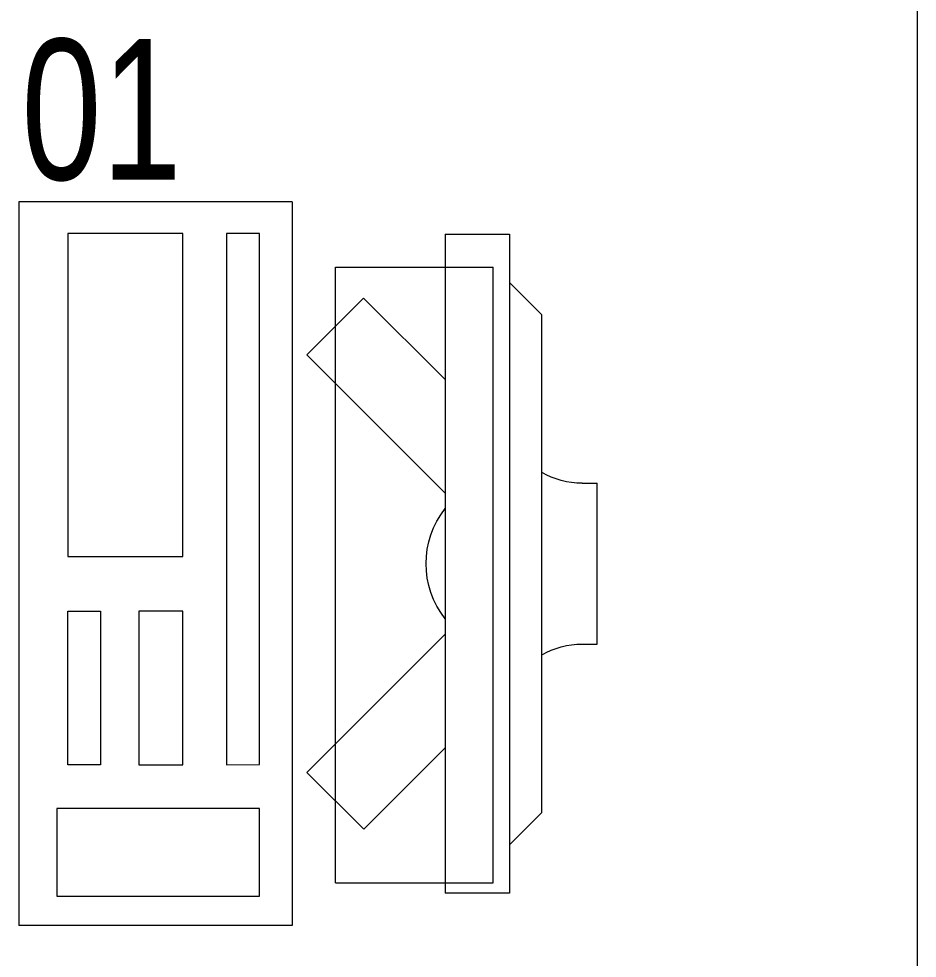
# Model space of a CAD drawing. Header units: millimetres. Extents: x -2143172 to 5255, y -610845 to 279739.
# Drawn here: x -1229570 to -1229011, y -23546 to -22961 of the extents above; entities that cross this region are included whole.
import ezdxf

# ---------------------------------------------------------------- set-up
doc = ezdxf.new("R2010")
doc.units = ezdxf.units.MM
doc.header["$LTSCALE"] = 30
doc.linetypes.add('HIDDEN', pattern=[9.525, 6.35, -3.175])
doc.layers.get('0').update_dxf_attribs({"lineweight": 5})
doc.layers.add('72_EGR_EQP_TAG', color=142, linetype='Continuous', lineweight=5)
doc.layers.add('LOADING', color=163, linetype='Continuous', lineweight=5)
doc.styles.add('X3G_ENTITY_257CFD', font='swisscl.ttf', dxfattribs={"height": 200})

# ---------------------------------------------------------------- blocks, each defined once
blk = doc.blocks.new('ITCWLS1-P')
for p, q in [((-0.17, 0.45), (-0.17, 0)), ((-0.17, 0.45), (0, 0.45)), ((0, 0.45), (0, 0)), ((-0.26509, 0.43, 0), (-0.30509, 0.43, 0)), ((-0.30509, 0.43, 0), (-0.30509, 0.02, 0)), ((-0.26509, 0.43, 0), (-0.26509, 0.02, 0)), ((-0.14957, 0.43047), (-0.12914, 0.43047)), ((-0.12914, 0.43047), (-0.12914, 0.40893)), ((-0.32509, 0.38, 0), (-0.30509, 0.4, 0)), ((-0.32509, 0.38, 0), (-0.32509, 0.07, 0)), ((-0.32509, 0.07, 0), (-0.30509, 0.05, 0)), ((-0.30509, 0.02, 0), (-0.26509, 0.02, 0)), ((-0.17, 0), (0, 0))]:
    blk.add_line(p, q)
at = {"color": 8, "linetype": 'HIDDEN'}
for p, q in [((-0.197, 0.40939), (-0.295, 0.40939)), ((-0.295, 0.02639), (-0.295, 0.40939)), ((-0.197, 0.02639), (-0.197, 0.40939)), ((-0.197, 0.02639), (-0.295, 0.02639))]:
    blk.add_line(p, q, dxfattribs=at)
at = {"color": 1, "extrusion": (2.48281e-10, 3.18408e-10, -1)}
for p, q in [((-0.26509, 0.33952), (-0.21443, 0.39019)), ((-0.17907, 0.35483), (-0.21443, 0.39019)), ((-0.26509, 0.26881), (-0.17907, 0.35483))]:
    blk.add_line(p, q, dxfattribs=at)
at = {"color": 1}
for p, q in [((-0.35032, 0.275), (-0.35961, 0.275)), ((-0.35961, 0.175), (-0.35961, 0.275)), ((-0.35032, 0.175), (-0.35961, 0.175))]:
    blk.add_line(p, q, dxfattribs=at)
at = {"color": 1, "extrusion": (2.48281e-10, -3.18408e-10, -1)}
for p, q in [((-0.26509, 0.18119), (-0.17907, 0.09517)), ((-0.26509, 0.11048), (-0.21443, 0.05981)), ((-0.17907, 0.09517), (-0.21443, 0.05981))]:
    blk.add_line(p, q, dxfattribs=at)
blk.add_lwpolyline([(-0.12914, 0.40893), (-0.12914, 0.09996), (-0.14957, 0.09996), (-0.14957, 0.43047)])
for points in [[(-0.1019, 0.43047), (-0.03039, 0.43047), (-0.03039, 0.22944), (-0.1019, 0.22944)], [(-0.1019, 0.19536), (-0.07466, 0.19536), (-0.07466, 0.09996), (-0.1019, 0.09996)], [(-0.03039, 0.19536), (-0.05082, 0.19536), (-0.05082, 0.09996), (-0.03039, 0.09996)], [(-0.14957, 0.0727), (-0.02358, 0.0727), (-0.02358, 0.01818), (-0.14957, 0.01818)]]:
    blk.add_lwpolyline(points, close=True)
at = {"color": 250, "linetype": 'Continuous'}
for points in [[(-0.14957, 0.09997), (-0.14957, 0.09997), (-0.14957, 0.09997), (-0.14957, 0.09997), (-0.14957, 0.09997), (-0.14957, 0.09997), (-0.14957, 0.09997), (-0.14957, 0.09997), (-0.14957, 0.09997)], [(-0.14957, 0.09997), (-0.14957, 0.09997), (-0.14957, 0.09997), (-0.14957, 0.09997), (-0.14957, 0.09997), (-0.14957, 0.09997), (-0.14957, 0.09997), (-0.14957, 0.09997), (-0.14957, 0.09997), (-0.14957, 0.09997), (-0.14957, 0.09997), (-0.14957, 0.09997), (-0.14957, 0.09997), (-0.14957, 0.09997), (-0.14957, 0.09997), (-0.14957, 0.09997), (-0.14957, 0.09997), (-0.14957, 0.09997)], [(-0.14957, 0.09996), (-0.14957, 0.09996), (-0.14957, 0.09996), (-0.14957, 0.09996), (-0.14957, 0.09996), (-0.14957, 0.09996), (-0.14957, 0.09996), (-0.14957, 0.09996), (-0.14957, 0.09996), (-0.14957, 0.09996)], [(-0.14957, 0.09996), (-0.14957, 0.09996), (-0.14957, 0.09996), (-0.14957, 0.09996), (-0.14957, 0.09996), (-0.14957, 0.09996), (-0.14957, 0.09996)], [(-0.14957, 0.09997), (-0.14957, 0.09997), (-0.14957, 0.09997), (-0.14957, 0.09997), (-0.14957, 0.09997), (-0.14957, 0.09997), (-0.14957, 0.09997), (-0.14957, 0.09997), (-0.14957, 0.09997), (-0.14957, 0.09997)], [(-0.14957, 0.09997), (-0.14957, 0.09997), (-0.14957, 0.09997), (-0.14957, 0.09997), (-0.14957, 0.09997), (-0.14957, 0.09997), (-0.14957, 0.09997), (-0.14957, 0.09997), (-0.14957, 0.09997), (-0.14957, 0.09997), (-0.14957, 0.09997), (-0.14957, 0.09997), (-0.14957, 0.09997), (-0.14957, 0.09997), (-0.14957, 0.09997)], [(-0.14957, 0.09997), (-0.14957, 0.09997), (-0.14957, 0.09997), (-0.14957, 0.09997), (-0.14957, 0.09997), (-0.14957, 0.09997), (-0.14957, 0.09997), (-0.14957, 0.09997), (-0.14957, 0.09997), (-0.14957, 0.09997)], [(-0.14957, 0.09997), (-0.14957, 0.09997), (-0.14957, 0.09997), (-0.14957, 0.09997), (-0.14957, 0.09997), (-0.14957, 0.09997), (-0.14957, 0.09997), (-0.14957, 0.09997), (-0.14957, 0.09997), (-0.14957, 0.09997)], [(-0.14957, 0.09996), (-0.14957, 0.09996), (-0.14957, 0.09996), (-0.14957, 0.09996), (-0.14957, 0.09996), (-0.14957, 0.09996), (-0.14957, 0.09996), (-0.14957, 0.09996), (-0.14957, 0.09996), (-0.14957, 0.09996), (-0.14957, 0.09996), (-0.14957, 0.09996), (-0.14957, 0.09996), (-0.14957, 0.09996), (-0.14957, 0.09996), (-0.14957, 0.09996), (-0.14957, 0.09996), (-0.14957, 0.09996), (-0.14957, 0.09997), (-0.14957, 0.09997), (-0.14957, 0.09997), (-0.14957, 0.09997), (-0.14957, 0.09997), (-0.14957, 0.09997), (-0.14957, 0.09997), (-0.14957, 0.09997), (-0.14957, 0.09997), (-0.14957, 0.09997), (-0.14957, 0.09997), (-0.14957, 0.09997), (-0.14957, 0.09997), (-0.14957, 0.09997), (-0.14956, 0.09997), (-0.14956, 0.09997), (-0.14956, 0.09997), (-0.14956, 0.09996), (-0.14956, 0.09996), (-0.14956, 0.09996), (-0.14956, 0.09996), (-0.14956, 0.09996), (-0.14956, 0.09996), (-0.14956, 0.09996), (-0.14956, 0.09996), (-0.14956, 0.09996), (-0.14956, 0.09996), (-0.14956, 0.09996), (-0.14956, 0.09996), (-0.14956, 0.09996), (-0.14957, 0.09996), (-0.14957, 0.09996), (-0.14957, 0.09996), (-0.14957, 0.09996), (-0.14957, 0.09996), (-0.14957, 0.09996)], [(-0.14957, 0.09996), (-0.14957, 0.09996), (-0.14957, 0.09996), (-0.14957, 0.09996), (-0.14957, 0.09996), (-0.14957, 0.09996), (-0.14957, 0.09996), (-0.14957, 0.09996), (-0.14957, 0.09996), (-0.14957, 0.09996), (-0.14957, 0.09997), (-0.14957, 0.09997), (-0.14957, 0.09997), (-0.14957, 0.09996), (-0.14957, 0.09996), (-0.14957, 0.09996), (-0.14957, 0.09996), (-0.14957, 0.09996), (-0.14957, 0.09996), (-0.14957, 0.09997), (-0.14957, 0.09997), (-0.14957, 0.09997), (-0.14957, 0.09997), (-0.14957, 0.09997), (-0.14957, 0.09997), (-0.14957, 0.09997), (-0.14957, 0.09997), (-0.14957, 0.09997), (-0.14957, 0.09997), (-0.14957, 0.09997), (-0.14957, 0.09997), (-0.14957, 0.09997), (-0.14957, 0.09997), (-0.14957, 0.09997), (-0.14957, 0.09997), (-0.14957, 0.09997), (-0.14957, 0.09997), (-0.14957, 0.09997), (-0.14957, 0.09997), (-0.14957, 0.09997), (-0.14957, 0.09997), (-0.14957, 0.09997), (-0.14957, 0.09997), (-0.14957, 0.09997), (-0.14957, 0.09997), (-0.14957, 0.09997), (-0.14957, 0.09997), (-0.14957, 0.09997), (-0.14957, 0.09997), (-0.14957, 0.09997), (-0.14957, 0.09997), (-0.14957, 0.09997), (-0.14957, 0.09997), (-0.14957, 0.09997), (-0.14957, 0.09997), (-0.14957, 0.09997), (-0.14957, 0.09997), (-0.14957, 0.09997), (-0.14957, 0.09997), (-0.14957, 0.09997), (-0.14957, 0.09997), (-0.14957, 0.09997), (-0.14957, 0.09997), (-0.14957, 0.09997), (-0.14957, 0.09997), (-0.14957, 0.09997), (-0.14957, 0.09997), (-0.14957, 0.09997), (-0.14957, 0.09997), (-0.14957, 0.09997), (-0.14957, 0.09997), (-0.14957, 0.09997), (-0.14957, 0.09997), (-0.14957, 0.09997), (-0.14957, 0.09997), (-0.14957, 0.09997), (-0.14957, 0.09997), (-0.14957, 0.09997), (-0.14957, 0.09997), (-0.14957, 0.09997), (-0.14956, 0.09997), (-0.14957, 0.09997), (-0.14957, 0.09997), (-0.14957, 0.09997), (-0.14957, 0.09997), (-0.14956, 0.09997), (-0.14957, 0.09997), (-0.14957, 0.09997), (-0.14957, 0.09997), (-0.14957, 0.09997), (-0.14957, 0.09997), (-0.14957, 0.09997), (-0.14957, 0.09997), (-0.14957, 0.09997), (-0.14957, 0.09997), (-0.14957, 0.09997), (-0.14956, 0.09997), (-0.14957, 0.09996), (-0.14957, 0.09996), (-0.14957, 0.09996), (-0.14956, 0.09996), (-0.14957, 0.09996), (-0.14957, 0.09996), (-0.14957, 0.09996), (-0.14957, 0.09996), (-0.14957, 0.09996), (-0.14957, 0.09996), (-0.14957, 0.09996), (-0.14957, 0.09996), (-0.14957, 0.09996), (-0.14957, 0.09996)], [(-0.14957, 0.09996), (-0.14957, 0.09996), (-0.14957, 0.09996), (-0.14957, 0.09996), (-0.14957, 0.09996), (-0.14957, 0.09996), (-0.14957, 0.09996), (-0.14957, 0.09996)], [(-0.14957, 0.09996), (-0.14957, 0.09996), (-0.14957, 0.09996), (-0.14957, 0.09996), (-0.14957, 0.09996), (-0.14957, 0.09996), (-0.14957, 0.09996), (-0.14957, 0.09996), (-0.14957, 0.09996), (-0.14957, 0.09996), (-0.14957, 0.09996), (-0.14957, 0.09996), (-0.14957, 0.09996), (-0.14957, 0.09996), (-0.14957, 0.09996), (-0.14957, 0.09996), (-0.14957, 0.09996), (-0.14957, 0.09996), (-0.14957, 0.09996), (-0.14957, 0.09996), (-0.14957, 0.09996), (-0.14957, 0.09996), (-0.14957, 0.09996), (-0.14957, 0.09996), (-0.14957, 0.09996), (-0.14957, 0.09996), (-0.14957, 0.09996), (-0.14957, 0.09996), (-0.14957, 0.09996), (-0.14957, 0.09996), (-0.14957, 0.09996), (-0.14957, 0.09996), (-0.14957, 0.09996), (-0.14957, 0.09996), (-0.14957, 0.09996), (-0.14957, 0.09996), (-0.14957, 0.09996), (-0.14957, 0.09996), (-0.14957, 0.09996), (-0.14957, 0.09996), (-0.14957, 0.09996), (-0.14957, 0.09996), (-0.14957, 0.09996), (-0.14957, 0.09996), (-0.14957, 0.09996), (-0.14957, 0.09996), (-0.14957, 0.09996), (-0.14957, 0.09996), (-0.14956, 0.09996), (-0.14956, 0.09996), (-0.14956, 0.09996), (-0.14956, 0.09996), (-0.14957, 0.09996), (-0.14957, 0.09996), (-0.14957, 0.09996), (-0.14957, 0.09996), (-0.14957, 0.09996), (-0.14957, 0.09996), (-0.14956, 0.09996), (-0.14957, 0.09996), (-0.14957, 0.09996), (-0.14957, 0.09996), (-0.14957, 0.09996), (-0.14957, 0.09996), (-0.14957, 0.09996), (-0.14957, 0.09996), (-0.14957, 0.09996), (-0.14957, 0.09996), (-0.14957, 0.09996), (-0.14956, 0.09996), (-0.14956, 0.09996), (-0.14957, 0.09996), (-0.14957, 0.09996), (-0.14957, 0.09996), (-0.14957, 0.09996), (-0.14957, 0.09996), (-0.14957, 0.09996), (-0.14957, 0.09996), (-0.14957, 0.09996), (-0.14957, 0.09996), (-0.14957, 0.09996), (-0.14957, 0.09996), (-0.14957, 0.09996), (-0.14957, 0.09996), (-0.14957, 0.09996), (-0.14957, 0.09996), (-0.14957, 0.09996), (-0.14957, 0.09996), (-0.14957, 0.09996)], [(-0.14957, 0.09996), (-0.14957, 0.09996), (-0.14957, 0.09996), (-0.14957, 0.09996), (-0.14957, 0.09996), (-0.14957, 0.09996), (-0.14957, 0.09996), (-0.14957, 0.09996), (-0.14957, 0.09996), (-0.14957, 0.09996), (-0.14957, 0.09996), (-0.14957, 0.09996)], [(-0.14957, 0.09996), (-0.14957, 0.09996), (-0.14956, 0.09996), (-0.14956, 0.09996), (-0.14956, 0.09996), (-0.14956, 0.09996), (-0.14957, 0.09996)], [(-0.14957, 0.09996), (-0.14957, 0.09996), (-0.14957, 0.09996), (-0.14957, 0.09996), (-0.14957, 0.09996), (-0.14957, 0.09996), (-0.14957, 0.09996), (-0.14957, 0.09996), (-0.14957, 0.09996), (-0.14956, 0.09996), (-0.14956, 0.09996), (-0.14956, 0.09996), (-0.14956, 0.09996), (-0.14956, 0.09996), (-0.14956, 0.09996), (-0.14956, 0.09996), (-0.14957, 0.09996)]]:
    blk.add_lwpolyline(points, dxfattribs=at)
for points in [[(-0.14956, 0.09996), (-0.14956, 0.09996), (-0.14956, 0.09996), (-0.14956, 0.09996), (-0.14956, 0.09996), (-0.14956, 0.09996), (-0.14956, 0.09996), (-0.14956, 0.09996), (-0.14957, 0.09996), (-0.14957, 0.09996), (-0.14957, 0.09996), (-0.14957, 0.09996), (-0.14957, 0.09996), (-0.14957, 0.09996), (-0.14957, 0.09996), (-0.14957, 0.09996), (-0.14957, 0.09996), (-0.14957, 0.09996), (-0.14957, 0.09996), (-0.14957, 0.09996), (-0.14957, 0.09996), (-0.14957, 0.09996), (-0.14957, 0.09996), (-0.14957, 0.09996), (-0.14957, 0.09996), (-0.14957, 0.09996), (-0.14957, 0.09996), (-0.14957, 0.09996), (-0.14957, 0.09996), (-0.14957, 0.09996), (-0.14957, 0.09996), (-0.14957, 0.09996), (-0.14957, 0.09996), (-0.14957, 0.09996), (-0.14957, 0.09996), (-0.14957, 0.09996), (-0.14957, 0.09996), (-0.14957, 0.09996), (-0.14957, 0.09996), (-0.14957, 0.09996), (-0.14957, 0.09996), (-0.14957, 0.09996), (-0.14957, 0.09996), (-0.14957, 0.09996), (-0.14957, 0.09996), (-0.14957, 0.09996), (-0.14957, 0.09996), (-0.14957, 0.09996), (-0.14957, 0.09996), (-0.14957, 0.09996), (-0.14957, 0.09996), (-0.14957, 0.09996), (-0.14957, 0.09996), (-0.14957, 0.09996), (-0.14957, 0.09996), (-0.14957, 0.09996), (-0.14957, 0.09996), (-0.14956, 0.09996), (-0.14956, 0.09996), (-0.14956, 0.09996), (-0.14956, 0.09996), (-0.14956, 0.09996), (-0.14956, 0.09996), (-0.14956, 0.09996), (-0.14956, 0.09996), (-0.14956, 0.09996), (-0.14956, 0.09996), (-0.14956, 0.09996), (-0.14956, 0.09996), (-0.14956, 0.09996), (-0.14956, 0.09996), (-0.14956, 0.09996), (-0.14956, 0.09996), (-0.14956, 0.09996), (-0.14956, 0.09996), (-0.14956, 0.09996), (-0.14956, 0.09996), (-0.14956, 0.09996), (-0.14956, 0.09996), (-0.14956, 0.09996), (-0.14956, 0.09996), (-0.14956, 0.09996), (-0.14956, 0.09996), (-0.14956, 0.09996), (-0.14956, 0.09996), (-0.14956, 0.09996), (-0.14956, 0.09996), (-0.14956, 0.09996), (-0.14956, 0.09996), (-0.14957, 0.09996), (-0.14957, 0.09996), (-0.14957, 0.09996), (-0.14957, 0.09996), (-0.14957, 0.09996), (-0.14957, 0.09996), (-0.14957, 0.09996), (-0.14957, 0.09996), (-0.14957, 0.09996), (-0.14957, 0.09996), (-0.14957, 0.09996), (-0.14957, 0.09996), (-0.14957, 0.09996), (-0.14957, 0.09996), (-0.14957, 0.09996), (-0.14957, 0.09996), (-0.14957, 0.09996), (-0.14957, 0.09996), (-0.14957, 0.09996), (-0.14957, 0.09996), (-0.14957, 0.09996), (-0.14957, 0.09996), (-0.14957, 0.09996), (-0.14957, 0.09996), (-0.14957, 0.09996), (-0.14957, 0.09996), (-0.14957, 0.09996), (-0.14957, 0.09996), (-0.14957, 0.09996), (-0.14957, 0.09996), (-0.14957, 0.09996), (-0.14957, 0.09996), (-0.14957, 0.09996), (-0.14957, 0.09996), (-0.14957, 0.09996), (-0.14957, 0.09996), (-0.14957, 0.09996), (-0.14957, 0.09996), (-0.14957, 0.09996), (-0.14957, 0.09996), (-0.14957, 0.09996), (-0.14957, 0.09996), (-0.14957, 0.09996), (-0.14957, 0.09996), (-0.14957, 0.09996), (-0.14957, 0.09996), (-0.14957, 0.09996), (-0.14957, 0.09996), (-0.14957, 0.09996), (-0.14957, 0.09996), (-0.14957, 0.09996), (-0.14957, 0.09996), (-0.14957, 0.09996), (-0.14957, 0.09996), (-0.14957, 0.09996), (-0.14957, 0.09996), (-0.14957, 0.09996), (-0.14957, 0.09996), (-0.14957, 0.09996), (-0.14957, 0.09996), (-0.14957, 0.09996), (-0.14957, 0.09996), (-0.14957, 0.09996), (-0.14957, 0.09996), (-0.14957, 0.09996), (-0.14956, 0.09996), (-0.14956, 0.09996), (-0.14956, 0.09996), (-0.14956, 0.09996), (-0.14956, 0.09996), (-0.14956, 0.09996), (-0.14956, 0.09996), (-0.14956, 0.09996), (-0.14956, 0.09996), (-0.14956, 0.09996), (-0.14956, 0.09996), (-0.14956, 0.09996), (-0.14956, 0.09996), (-0.14956, 0.09996), (-0.14956, 0.09996), (-0.14956, 0.09996), (-0.14956, 0.09996), (-0.14956, 0.09996), (-0.14956, 0.09996), (-0.14956, 0.09996), (-0.14956, 0.09996), (-0.14956, 0.09996), (-0.14956, 0.09996), (-0.14956, 0.09996), (-0.14956, 0.09996), (-0.14956, 0.09996), (-0.14956, 0.09996), (-0.14956, 0.09996), (-0.14956, 0.09996), (-0.14956, 0.09996), (-0.14956, 0.09996), (-0.14956, 0.09996), (-0.14956, 0.09996), (-0.14956, 0.09996), (-0.14956, 0.09996), (-0.14956, 0.09996), (-0.14956, 0.09996), (-0.14956, 0.09996), (-0.14956, 0.09996), (-0.14956, 0.09996), (-0.14956, 0.09996), (-0.14956, 0.09996), (-0.14956, 0.09996), (-0.14956, 0.09996), (-0.14956, 0.09996), (-0.14956, 0.09996), (-0.14956, 0.09996), (-0.14957, 0.09996), (-0.14957, 0.09996), (-0.14957, 0.09996), (-0.14957, 0.09996), (-0.14957, 0.09996), (-0.14957, 0.09996), (-0.14957, 0.09996), (-0.14957, 0.09996), (-0.14957, 0.09996), (-0.14957, 0.09996), (-0.14957, 0.09996), (-0.14957, 0.09996), (-0.14957, 0.09996), (-0.14957, 0.09996), (-0.14957, 0.09996), (-0.14957, 0.09996), (-0.14957, 0.09996), (-0.14957, 0.09996), (-0.14957, 0.09996), (-0.14957, 0.09996), (-0.14957, 0.09996), (-0.14957, 0.09996), (-0.14957, 0.09996), (-0.14957, 0.09996), (-0.14957, 0.09996), (-0.14957, 0.09996), (-0.14957, 0.09996), (-0.14957, 0.09996), (-0.14957, 0.09996), (-0.14957, 0.09996), (-0.14957, 0.09996), (-0.14957, 0.09996), (-0.14957, 0.09996), (-0.14957, 0.09996), (-0.14956, 0.09996), (-0.14956, 0.09996), (-0.14956, 0.09996), (-0.14956, 0.09996), (-0.14956, 0.09996), (-0.14956, 0.09996), (-0.14956, 0.09996), (-0.14956, 0.09996), (-0.14956, 0.09996), (-0.14956, 0.09996), (-0.14956, 0.09996), (-0.14956, 0.09996), (-0.14956, 0.09996), (-0.14956, 0.09996), (-0.14956, 0.09996), (-0.14956, 0.09996), (-0.14956, 0.09996), (-0.14956, 0.09996), (-0.14956, 0.09996), (-0.14956, 0.09996), (-0.14956, 0.09996), (-0.14956, 0.09996), (-0.14956, 0.09996), (-0.14956, 0.09996), (-0.14956, 0.09996), (-0.14956, 0.09996), (-0.14956, 0.09996), (-0.14956, 0.09996), (-0.14956, 0.09996), (-0.14956, 0.09996), (-0.14956, 0.09996), (-0.14956, 0.09996), (-0.14956, 0.09996), (-0.14956, 0.09996), (-0.14956, 0.09996), (-0.14956, 0.09996), (-0.14956, 0.09996), (-0.14956, 0.09996), (-0.14956, 0.09996), (-0.14956, 0.09996), (-0.14956, 0.09996), (-0.14956, 0.09996)], [(-0.14957, 0.09996), (-0.14957, 0.09996), (-0.14957, 0.09996), (-0.14957, 0.09996), (-0.14957, 0.09996), (-0.14957, 0.09996), (-0.14957, 0.09996), (-0.14957, 0.09996), (-0.14957, 0.09996), (-0.14957, 0.09996), (-0.14957, 0.09996), (-0.14957, 0.09996), (-0.14957, 0.09996), (-0.14957, 0.09996), (-0.14957, 0.09996), (-0.14957, 0.09996), (-0.14957, 0.09996), (-0.14957, 0.09996), (-0.14957, 0.09996), (-0.14957, 0.09996), (-0.14957, 0.09996), (-0.14957, 0.09996), (-0.14957, 0.09996), (-0.14957, 0.09996), (-0.14957, 0.09996), (-0.14957, 0.09996), (-0.14957, 0.09996), (-0.14957, 0.09996), (-0.14957, 0.09996), (-0.14957, 0.09996), (-0.14957, 0.09996), (-0.14957, 0.09996), (-0.14957, 0.09996), (-0.14957, 0.09996), (-0.14957, 0.09996), (-0.14957, 0.09996), (-0.14957, 0.09996), (-0.14957, 0.09996), (-0.14957, 0.09996), (-0.14957, 0.09996), (-0.14957, 0.09996), (-0.14957, 0.09996), (-0.14957, 0.09996), (-0.14957, 0.09996), (-0.14957, 0.09996), (-0.14957, 0.09996), (-0.14957, 0.09996), (-0.14957, 0.09996), (-0.14957, 0.09996), (-0.14957, 0.09996), (-0.14957, 0.09996), (-0.14957, 0.09996), (-0.14957, 0.09996), (-0.14957, 0.09996), (-0.14957, 0.09996), (-0.14957, 0.09996), (-0.14957, 0.09996), (-0.14957, 0.09996), (-0.14957, 0.09996), (-0.14957, 0.09996), (-0.14957, 0.09996), (-0.14957, 0.09996), (-0.14957, 0.09996), (-0.14957, 0.09996), (-0.14957, 0.09996), (-0.14957, 0.09996), (-0.14957, 0.09996), (-0.14957, 0.09996), (-0.14957, 0.09996), (-0.14957, 0.09996), (-0.14957, 0.09996), (-0.14957, 0.09996), (-0.14957, 0.09996), (-0.14957, 0.09996), (-0.14957, 0.09996), (-0.14957, 0.09996), (-0.14957, 0.09996), (-0.14957, 0.09996), (-0.14957, 0.09996), (-0.14957, 0.09996), (-0.14957, 0.09996), (-0.14957, 0.09996), (-0.14957, 0.09996), (-0.14957, 0.09996), (-0.14957, 0.09996), (-0.14957, 0.09996), (-0.14957, 0.09996), (-0.14957, 0.09996), (-0.14957, 0.09996), (-0.14957, 0.09996), (-0.14957, 0.09996), (-0.14957, 0.09996), (-0.14957, 0.09996), (-0.14957, 0.09996), (-0.14957, 0.09996), (-0.14957, 0.09996), (-0.14957, 0.09996), (-0.14957, 0.09996), (-0.14957, 0.09996), (-0.14957, 0.09996), (-0.14957, 0.09996), (-0.14957, 0.09996), (-0.14957, 0.09996), (-0.14957, 0.09996), (-0.14957, 0.09996), (-0.14957, 0.09996), (-0.14957, 0.09996), (-0.14957, 0.09996), (-0.14957, 0.09996), (-0.14957, 0.09996), (-0.14957, 0.09996), (-0.14957, 0.09996), (-0.14957, 0.09996), (-0.14957, 0.09996), (-0.14957, 0.09996), (-0.14957, 0.09996), (-0.14957, 0.09996), (-0.14957, 0.09996), (-0.14957, 0.09996), (-0.14957, 0.09996), (-0.14957, 0.09996), (-0.14957, 0.09996), (-0.14957, 0.09996), (-0.14957, 0.09996), (-0.14957, 0.09996), (-0.14957, 0.09996), (-0.14957, 0.09996), (-0.14957, 0.09996), (-0.14957, 0.09996), (-0.14957, 0.09996), (-0.14957, 0.09996), (-0.14957, 0.09996), (-0.14957, 0.09996), (-0.14957, 0.09996), (-0.14957, 0.09996), (-0.14957, 0.09996), (-0.14957, 0.09996), (-0.14957, 0.09996), (-0.14957, 0.09996), (-0.14957, 0.09996), (-0.14957, 0.09996), (-0.14957, 0.09996), (-0.14957, 0.09996), (-0.14957, 0.09996), (-0.14957, 0.09996), (-0.14957, 0.09996), (-0.14957, 0.09996), (-0.14957, 0.09996), (-0.14957, 0.09996), (-0.14957, 0.09996), (-0.14957, 0.09996), (-0.14957, 0.09996), (-0.14957, 0.09996), (-0.14957, 0.09996), (-0.14957, 0.09996), (-0.14957, 0.09996), (-0.14957, 0.09996), (-0.14957, 0.09996), (-0.14957, 0.09996), (-0.14957, 0.09996), (-0.14957, 0.09996), (-0.14957, 0.09996), (-0.14957, 0.09996), (-0.14957, 0.09996), (-0.14957, 0.09996), (-0.14957, 0.09996), (-0.14957, 0.09996), (-0.14957, 0.09996), (-0.14957, 0.09996), (-0.14957, 0.09996), (-0.14957, 0.09996), (-0.14957, 0.09996), (-0.14957, 0.09996), (-0.14957, 0.09996), (-0.14957, 0.09996), (-0.14957, 0.09996), (-0.14957, 0.09996), (-0.14957, 0.09996), (-0.14957, 0.09996), (-0.14957, 0.09996), (-0.14957, 0.09996), (-0.14957, 0.09996), (-0.14957, 0.09996), (-0.14957, 0.09996), (-0.14957, 0.09996), (-0.14957, 0.09996), (-0.14957, 0.09996), (-0.14957, 0.09996), (-0.14957, 0.09996), (-0.14957, 0.09996), (-0.14957, 0.09996), (-0.14957, 0.09996), (-0.14957, 0.09996), (-0.14957, 0.09996), (-0.14957, 0.09996), (-0.14957, 0.09996), (-0.14957, 0.09996), (-0.14957, 0.09996), (-0.14957, 0.09996), (-0.14957, 0.09996), (-0.14957, 0.09996), (-0.14957, 0.09996), (-0.14957, 0.09996), (-0.14957, 0.09996), (-0.14957, 0.09996), (-0.14957, 0.09996), (-0.14957, 0.09996), (-0.14957, 0.09996), (-0.14957, 0.09996), (-0.14957, 0.09996), (-0.14957, 0.09996), (-0.14957, 0.09996), (-0.14957, 0.09996), (-0.14957, 0.09996)], [(-0.14957, 0.09996), (-0.14957, 0.09996), (-0.14957, 0.09996), (-0.14957, 0.09996), (-0.14957, 0.09996), (-0.14957, 0.09996), (-0.14957, 0.09996), (-0.14957, 0.09996), (-0.14957, 0.09996), (-0.14957, 0.09996), (-0.14957, 0.09996), (-0.14957, 0.09996), (-0.14957, 0.09996), (-0.14957, 0.09996), (-0.14957, 0.09996), (-0.14957, 0.09996), (-0.14957, 0.09996), (-0.14957, 0.09996), (-0.14957, 0.09996), (-0.14957, 0.09996), (-0.14957, 0.09996), (-0.14957, 0.09996), (-0.14957, 0.09996), (-0.14957, 0.09996), (-0.14957, 0.09996), (-0.14957, 0.09996), (-0.14957, 0.09996), (-0.14957, 0.09996), (-0.14957, 0.09996), (-0.14957, 0.09996), (-0.14957, 0.09996), (-0.14957, 0.09996), (-0.14957, 0.09996), (-0.14957, 0.09996), (-0.14957, 0.09996), (-0.14957, 0.09996), (-0.14957, 0.09996), (-0.14957, 0.09996), (-0.14957, 0.09996), (-0.14957, 0.09996), (-0.14957, 0.09996), (-0.14957, 0.09996), (-0.14957, 0.09996), (-0.14957, 0.09996), (-0.14957, 0.09996), (-0.14957, 0.09996), (-0.14957, 0.09996), (-0.14957, 0.09996), (-0.14957, 0.09996), (-0.14957, 0.09996), (-0.14957, 0.09996), (-0.14957, 0.09996), (-0.14957, 0.09996), (-0.14957, 0.09996), (-0.14957, 0.09996), (-0.14957, 0.09996), (-0.14957, 0.09996), (-0.14957, 0.09996), (-0.14957, 0.09996), (-0.14957, 0.09996), (-0.14957, 0.09996), (-0.14957, 0.09996), (-0.14957, 0.09996), (-0.14957, 0.09996), (-0.14957, 0.09996), (-0.14957, 0.09996), (-0.14957, 0.09996), (-0.14957, 0.09996), (-0.14957, 0.09996), (-0.14957, 0.09996), (-0.14957, 0.09996), (-0.14957, 0.09996), (-0.14957, 0.09996), (-0.14957, 0.09996), (-0.14957, 0.09996), (-0.14957, 0.09996), (-0.14957, 0.09996), (-0.14957, 0.09996), (-0.14957, 0.09996), (-0.14957, 0.09996), (-0.14957, 0.09996), (-0.14957, 0.09996), (-0.14957, 0.09996), (-0.14957, 0.09996), (-0.14957, 0.09996), (-0.14957, 0.09996), (-0.14957, 0.09996), (-0.14957, 0.09996), (-0.14957, 0.09996), (-0.14957, 0.09996), (-0.14957, 0.09996), (-0.14957, 0.09996), (-0.14957, 0.09996), (-0.14957, 0.09996), (-0.14957, 0.09996), (-0.14957, 0.09996), (-0.14957, 0.09996), (-0.14957, 0.09996), (-0.14957, 0.09996), (-0.14957, 0.09996), (-0.14957, 0.09996), (-0.14957, 0.09996), (-0.14957, 0.09996), (-0.14957, 0.09996), (-0.14957, 0.09996), (-0.14957, 0.09996), (-0.14957, 0.09996), (-0.14957, 0.09996), (-0.14957, 0.09996), (-0.14957, 0.09996), (-0.14957, 0.09996), (-0.14957, 0.09996), (-0.14957, 0.09996), (-0.14957, 0.09996), (-0.14957, 0.09996), (-0.14957, 0.09996), (-0.14957, 0.09996), (-0.14957, 0.09996), (-0.14957, 0.09996), (-0.14957, 0.09996), (-0.14957, 0.09996), (-0.14957, 0.09996), (-0.14957, 0.09996), (-0.14957, 0.09996), (-0.14957, 0.09996), (-0.14957, 0.09996), (-0.14957, 0.09996), (-0.14957, 0.09996), (-0.14957, 0.09996), (-0.14957, 0.09996), (-0.14957, 0.09996), (-0.14957, 0.09996), (-0.14957, 0.09996), (-0.14957, 0.09996), (-0.14957, 0.09996), (-0.14957, 0.09996), (-0.14957, 0.09996), (-0.14957, 0.09996), (-0.14957, 0.09996), (-0.14957, 0.09996), (-0.14957, 0.09996), (-0.14957, 0.09996), (-0.14957, 0.09996), (-0.14957, 0.09996), (-0.14957, 0.09996), (-0.14957, 0.09996), (-0.14957, 0.09996), (-0.14957, 0.09996), (-0.14957, 0.09996), (-0.14957, 0.09996), (-0.14957, 0.09996), (-0.14957, 0.09996), (-0.14957, 0.09996), (-0.14957, 0.09996), (-0.14957, 0.09996), (-0.14957, 0.09996), (-0.14957, 0.09996), (-0.14957, 0.09996), (-0.14957, 0.09996), (-0.14957, 0.09996), (-0.14957, 0.09996), (-0.14957, 0.09996), (-0.14957, 0.09996), (-0.14957, 0.09996), (-0.14957, 0.09996), (-0.14957, 0.09996), (-0.14957, 0.09996), (-0.14957, 0.09996), (-0.14957, 0.09996), (-0.14957, 0.09996), (-0.14957, 0.09996), (-0.14957, 0.09996), (-0.14957, 0.09996), (-0.14957, 0.09996), (-0.14957, 0.09996), (-0.14957, 0.09996), (-0.14957, 0.09996), (-0.14957, 0.09996), (-0.14957, 0.09996), (-0.14957, 0.09996), (-0.14957, 0.09996), (-0.14957, 0.09996), (-0.14957, 0.09996), (-0.14957, 0.09996), (-0.14957, 0.09996), (-0.14957, 0.09996), (-0.14957, 0.09996), (-0.14957, 0.09996), (-0.14957, 0.09996), (-0.14957, 0.09996), (-0.14957, 0.09996), (-0.14957, 0.09996), (-0.14957, 0.09996), (-0.14957, 0.09996), (-0.14957, 0.09996), (-0.14957, 0.09996), (-0.14957, 0.09996), (-0.14957, 0.09996), (-0.14957, 0.09996), (-0.14957, 0.09996), (-0.14957, 0.09996), (-0.14957, 0.09996), (-0.14957, 0.09996), (-0.14957, 0.09996), (-0.14957, 0.09996), (-0.14957, 0.09996), (-0.14957, 0.09996), (-0.14957, 0.09996), (-0.14957, 0.09996), (-0.14957, 0.09996), (-0.14957, 0.09996), (-0.14957, 0.09996), (-0.14957, 0.09996), (-0.14957, 0.09996), (-0.14957, 0.09996), (-0.14957, 0.09996), (-0.14957, 0.09996), (-0.14957, 0.09996), (-0.14957, 0.09996)]]:
    blk.add_lwpolyline(points, close=True, dxfattribs=at)
at = {"color": 1}
for centre, radius, start, end in [((-0.35032, 0.325), 0.05, 270, 300.30934), ((-0.3089, 0.225), 0.05564, 321.94311, 38.05689), ((-0.35032, 0.125), 0.05, 59.69066, 90)]:
    blk.add_arc(centre, radius, start, end, dxfattribs=at)
blk = doc.blocks.new('GF21043-P')
at = {"color": 0}
blk.add_line((0.8, 0.75), (-0.8, 0.75), dxfattribs=at)

msp = doc.modelspace()

# ---------------------------------------------------------------- block references
at = {"layer": 'LOADING', "extrusion": (1.19929e-18, 8.17187e-07, 1), "xscale": -1000.000000000004, "yscale": 1000.000000000004, "zscale": 1000.000000000004, "rotation": 270}
msp.add_blockref('GF21043-P', (-1229760.87, -23314.73, -0.12), dxfattribs=at)
at = {"layer": 'LOADING', "extrusion": (2.20203e-06, 2.34751e-05, 1), "xscale": -1000.000000000001, "yscale": 1000.000000000002, "zscale": 1000.000000000004, "rotation": 0.001410763692106798}
msp.add_blockref('ITCWLS1-P', (-1229569.49, -23525.11, -3.36), dxfattribs=at)

# ---------------------------------------------------------------- texts
at = {"layer": '72_EGR_EQP_TAG', "insert": (-1229518.02, -22973.77, -0.11), "char_height": 87.473, "attachment_point": 2, "style": 'X3G_ENTITY_257CFD'}
msp.add_mtext('01', dxfattribs=at)

doc.saveas('drawing.dxf')
